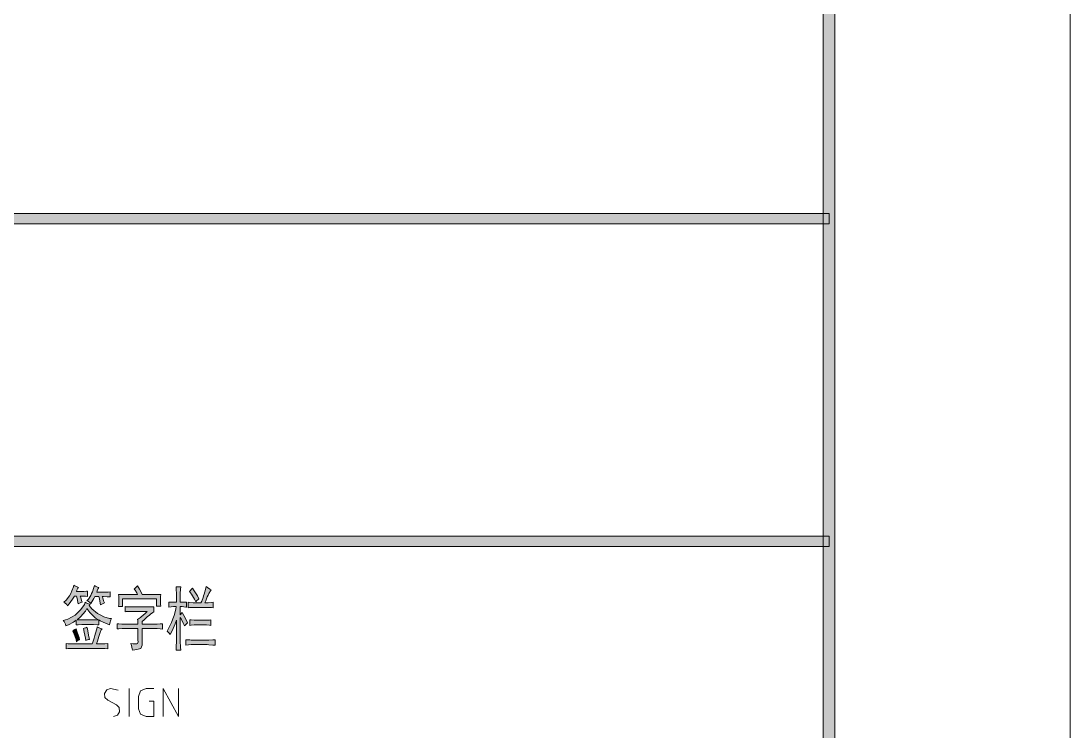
# Model space of a CAD drawing. Header units: millimetres. Extents: x 388 to 64525, y 87 to 607.
# Drawn here: x 64481.03 to 64524.56, y 427.87 to 457.34 of the extents above; entities that cross this region are included whole.
import ezdxf

# ---------------------------------------------------------------- set-up
doc = ezdxf.new("R2010")
doc.units = ezdxf.units.MM

msp = doc.modelspace()

# ---------------------------------------------------------------- hatches: boundary and pattern name
h = msp.add_hatch(color=0)
h.dxf.hatch_style = 2
h.paths.add_polyline_path([(64514.798, 319.942), (64514.314, 320.426), (64514.314, 596.98), (64514.798, 597.464)])
h = msp.add_hatch(color=0)
h.dxf.hatch_style = 2
h.paths.add_polyline_path([(64464.508, 448.918), (64464.508, 449.348), (64514.558, 449.348), (64514.558, 448.918)])
h = msp.add_hatch(color=0)
h.dxf.hatch_style = 2
h.paths.add_polyline_path([(64514.558, 435.955), (64514.558, 435.525), (64464.508, 435.525), (64464.508, 435.955)])
h = msp.add_hatch(color=0)
h.dxf.hatch_style = 2
h.paths.add_polyline_path([(64483.791, 433.461), (64483.709, 433.468), (64483.555, 433.475), (64483.487, 433.475), (64483.505, 433.411), (64483.544, 433.289), (64483.565, 433.224), (64483.512, 433.21), (64483.429, 433.171), (64483.393, 433.146), (64483.386, 433.214), (64483.358, 433.379), (64483.336, 433.475), (64483.243, 433.475), (64483.171, 433.35), (64483.032, 433.146), (64482.963, 433.067), (64482.931, 433.121), (64482.849, 433.199), (64482.802, 433.224), (64482.899, 433.303), (64483.046, 433.486), (64483.096, 433.586), (64483.143, 433.687), (64483.207, 433.855), (64483.225, 433.923), (64483.268, 433.902), (64483.365, 433.855), (64483.419, 433.834), (64483.39, 433.801), (64483.343, 433.715), (64483.325, 433.665), (64483.59, 433.665), (64483.641, 433.665), (64483.741, 433.672), (64483.791, 433.676)])
h = msp.add_hatch(color=0)
h.dxf.hatch_style = 2
h.paths.add_polyline_path([(64484.486, 433.192), (64484.443, 433.171), (64484.361, 433.124), (64484.325, 433.103), (64484.314, 433.185), (64484.282, 433.361), (64484.257, 433.45), (64484.096, 433.45), (64484.049, 433.371), (64483.967, 433.232), (64483.927, 433.171), (64483.888, 433.21), (64483.809, 433.264), (64483.766, 433.282), (64483.827, 433.35), (64483.92, 433.497), (64483.956, 433.576), (64483.992, 433.654), (64484.053, 433.823), (64484.078, 433.912), (64484.117, 433.884), (64484.207, 433.841), (64484.257, 433.823), (64484.232, 433.783), (64484.189, 433.687), (64484.171, 433.633), (64484.486, 433.633), (64484.526, 433.633), (64484.644, 433.637), (64484.723, 433.644), (64484.723, 433.439), (64484.608, 433.447), (64484.447, 433.45), (64484.4, 433.45), (64484.418, 433.4), (64484.458, 433.271)])
h = msp.add_hatch(color=0)
h.dxf.hatch_style = 2
h.paths.add_polyline_path([(64485.862, 433.902), (64485.941, 433.762), (64486.038, 433.579), (64486.056, 433.54), (64486.826, 433.54), (64486.819, 433.457), (64486.815, 433.328), (64486.815, 433.282), (64486.815, 433.242), (64486.819, 433.131), (64486.826, 433.056), (64486.654, 433.056), (64486.654, 433.361), (64485.246, 433.361), (64485.246, 433.045), (64485.077, 433.045), (64485.081, 433.124), (64485.085, 433.25), (64485.085, 433.293), (64485.085, 433.339), (64485.081, 433.461), (64485.077, 433.54), (64485.862, 433.54), (64485.833, 433.604), (64485.762, 433.715), (64485.719, 433.766), (64485.751, 433.794), (64485.823, 433.862)])
h = msp.add_hatch(color=0)
h.dxf.hatch_style = 2
h.paths.add_polyline_path([(64487.156, 433.224), (64487.209, 433.224), (64487.32, 433.221), (64487.374, 433.214), (64487.474, 433.214), (64487.474, 433.486), (64487.474, 433.568), (64487.471, 433.755), (64487.467, 433.855), (64487.654, 433.855), (64487.643, 433.766), (64487.636, 433.579), (64487.636, 433.486), (64487.636, 433.214), (64487.736, 433.214), (64487.772, 433.214), (64487.847, 433.221), (64487.89, 433.224), (64487.89, 433.013), (64487.872, 433.017), (64487.786, 433.027), (64487.722, 433.035), (64487.636, 433.035), (64487.636, 432.698), (64487.722, 432.787), (64487.779, 432.673), (64487.89, 432.465), (64487.94, 432.368), (64487.904, 432.336), (64487.843, 432.268), (64487.811, 432.236), (64487.761, 432.347), (64487.675, 432.522), (64487.636, 432.583), (64487.636, 431.716), (64487.636, 431.598), (64487.643, 431.358), (64487.654, 431.232), (64487.467, 431.232), (64487.471, 431.361), (64487.474, 431.605), (64487.474, 431.716), (64487.474, 432.472), (64487.428, 432.325), (64487.302, 432.028), (64487.22, 431.874), (64487.188, 431.92), (64487.12, 431.992), (64487.087, 432.021), (64487.148, 432.121), (64487.267, 432.372), (64487.324, 432.522), (64487.378, 432.673), (64487.449, 432.927), (64487.467, 433.035), (64487.356, 433.035), (64487.156, 433.013)])
h = msp.add_hatch(color=0)
h.dxf.hatch_style = 2
h.paths.add_polyline_path([(64488.918, 433.733), (64488.886, 433.694), (64488.822, 433.583), (64488.789, 433.515), (64488.757, 433.443), (64488.693, 433.282), (64488.657, 433.192), (64488.718, 433.192), (64488.793, 433.199), (64488.936, 433.21), (64489.004, 433.214), (64489.004, 432.988), (64488.936, 432.995), (64488.789, 433.002), (64488.707, 433.002), (64488.252, 433.002), (64488.166, 433.002), (64488.023, 432.995), (64487.965, 432.988), (64487.965, 433.214), (64488.023, 433.21), (64488.166, 433.199), (64488.252, 433.192), (64488.496, 433.192), (64488.528, 433.264), (64488.582, 433.411), (64488.607, 433.486), (64488.632, 433.558), (64488.689, 433.751), (64488.718, 433.869), (64488.761, 433.834), (64488.861, 433.766)])
h = msp.add_hatch(color=0)
h.dxf.hatch_style = 2
h.paths.add_polyline_path([(64488.141, 433.801), (64488.209, 433.697), (64488.345, 433.479), (64488.413, 433.361), (64488.377, 433.332), (64488.313, 433.271), (64488.277, 433.239), (64488.227, 433.343), (64488.101, 433.558), (64488.023, 433.665), (64488.048, 433.687), (64488.109, 433.755)])
h = msp.add_hatch(color=0)
h.paths.add_polyline_path([(64484.705, 432.279), (64484.54, 432.343), (64484.314, 432.443), (64484.257, 432.483), (64484.257, 432.279), (64484.182, 432.286), (64484.031, 432.289), (64483.96, 432.289), (64483.63, 432.289), (64483.555, 432.289), (64483.401, 432.286), (64483.318, 432.279), (64483.318, 432.472), (64483.204, 432.393), (64482.992, 432.275), (64482.895, 432.236), (64482.881, 432.304), (64482.82, 432.415), (64482.777, 432.461), (64482.971, 432.515), (64483.282, 432.687), (64483.401, 432.805), (64483.515, 432.92), (64483.662, 433.124), (64483.691, 433.214), (64483.734, 433.192), (64483.834, 433.153), (64483.891, 433.135), (64483.859, 433.081), (64483.967, 432.949), (64484.203, 432.752), (64484.336, 432.68), (64484.468, 432.608), (64484.694, 432.54), (64484.787, 432.54), (64484.751, 432.483), (64484.708, 432.354)])
h.paths.add_polyline_path([(64483.354, 432.494), (64483.419, 432.486), (64483.558, 432.483), (64483.63, 432.483), (64483.96, 432.483), (64484.031, 432.483), (64484.171, 432.486), (64484.239, 432.494), (64484.121, 432.562), (64483.881, 432.791), (64483.759, 432.956), (64483.698, 432.845), (64483.497, 432.612)])
h = msp.add_hatch(color=0)
h.dxf.hatch_style = 2
h.paths.add_polyline_path([(64486.536, 433.024), (64486.536, 432.82), (64486.503, 432.798), (64486.407, 432.726), (64486.342, 432.673), (64486.281, 432.623), (64486.134, 432.494), (64486.056, 432.415), (64486.056, 432.314), (64486.629, 432.314), (64486.672, 432.314), (64486.808, 432.318), (64486.901, 432.325), (64486.901, 432.099), (64486.808, 432.11), (64486.672, 432.121), (64486.629, 432.121), (64486.056, 432.121), (64486.056, 431.548), (64486.052, 431.437), (64485.998, 431.304), (64485.944, 431.29), (64485.894, 431.272), (64485.747, 431.243), (64485.651, 431.232), (64485.647, 431.29), (64485.615, 431.422), (64485.59, 431.501), (64485.687, 431.49), (64485.812, 431.487), (64485.837, 431.497), (64485.862, 431.505), (64485.884, 431.58), (64485.88, 431.648), (64485.88, 432.121), (64485.285, 432.121), (64485.221, 432.121), (64485.088, 432.117), (64485.024, 432.11), (64485.024, 432.325), (64485.088, 432.318), (64485.214, 432.314), (64485.278, 432.314), (64485.88, 432.314), (64485.88, 432.365), (64485.869, 432.461), (64485.862, 432.504), (64485.898, 432.526), (64485.984, 432.59), (64486.03, 432.63), (64486.077, 432.669), (64486.192, 432.769), (64486.26, 432.83), (64485.601, 432.83), (64485.525, 432.83), (64485.396, 432.827), (64485.346, 432.82), (64485.346, 433.035), (64485.396, 433.027), (64485.518, 433.024), (64485.59, 433.024)])
h = msp.add_hatch(color=0)
h.dxf.hatch_style = 2
h.paths.add_polyline_path([(64488.675, 432.472), (64488.732, 432.472), (64488.85, 432.476), (64488.911, 432.483), (64488.911, 432.257), (64488.85, 432.268), (64488.732, 432.279), (64488.675, 432.279), (64488.277, 432.279), (64488.213, 432.279), (64488.091, 432.268), (64488.033, 432.257), (64488.033, 432.483), (64488.091, 432.483), (64488.213, 432.476), (64488.277, 432.472)])
h = msp.add_hatch(color=0)
h.dxf.hatch_style = 2
h.paths.add_polyline_path([(64483.207, 431.3), (64483.135, 431.3), (64482.985, 431.293), (64482.906, 431.29), (64482.906, 431.501), (64482.989, 431.497), (64483.135, 431.49), (64483.2, 431.49), (64483.985, 431.49), (64484.01, 431.558), (64484.067, 431.727), (64484.096, 431.831), (64484.124, 431.931), (64484.171, 432.117), (64484.189, 432.2), (64484.235, 432.171), (64484.336, 432.128), (64484.393, 432.11), (64484.361, 432.078), (64484.307, 431.963), (64484.282, 431.881), (64484.257, 431.798), (64484.196, 431.605), (64484.164, 431.49), (64484.278, 431.49), (64484.511, 431.497), (64484.63, 431.501), (64484.63, 431.29), (64484.511, 431.293), (64484.332, 431.3), (64484.275, 431.3)])
h = msp.add_hatch(color=0)
h.dxf.hatch_style = 2
h.paths.add_polyline_path([(64483.311, 432.11), (64483.365, 431.974), (64483.44, 431.752), (64483.462, 431.659), (64483.429, 431.648), (64483.361, 431.609), (64483.325, 431.58), (64483.311, 431.673), (64483.236, 431.892), (64483.175, 432.021), (64483.196, 432.039), (64483.264, 432.082)])
h = msp.add_hatch(color=0)
h.dxf.hatch_style = 2
h.paths.add_polyline_path([(64483.716, 431.626), (64483.702, 431.727), (64483.651, 431.981), (64483.616, 432.132), (64483.648, 432.139), (64483.723, 432.16), (64483.766, 432.178), (64483.784, 432.11), (64483.834, 431.856), (64483.866, 431.673), (64483.827, 431.666), (64483.748, 431.644)])
h = msp.add_hatch(color=0)
h.dxf.hatch_style = 2
h.paths.add_polyline_path([(64488.75, 431.648), (64488.822, 431.648), (64488.99, 431.655), (64489.09, 431.659), (64489.09, 431.437), (64488.99, 431.44), (64488.822, 431.451), (64488.75, 431.458), (64488.091, 431.458), (64487.872, 431.437), (64487.872, 431.659), (64487.926, 431.659), (64488.037, 431.655), (64488.091, 431.648)])

# ---------------------------------------------------------------- linework, layer by layer
at = {"color": 0, "lineweight": 0}
for points in [[(64103.998, 310.182), (64103.998, 607.224), (64524.558, 607.224), (64524.558, 310.182)], [(64514.798, 319.942), (64514.314, 320.426), (64514.314, 596.98), (64514.798, 597.464)], [(64464.508, 448.918), (64464.508, 449.348), (64514.558, 449.348), (64514.558, 448.918)], [(64514.558, 435.955), (64514.558, 435.525), (64464.508, 435.525), (64464.508, 435.955)], [(64483.791, 433.461), (64483.709, 433.468), (64483.555, 433.475), (64483.487, 433.475), (64483.505, 433.411), (64483.544, 433.289), (64483.565, 433.224), (64483.512, 433.21), (64483.429, 433.171), (64483.393, 433.146), (64483.386, 433.214), (64483.358, 433.379), (64483.336, 433.475), (64483.243, 433.475), (64483.171, 433.35), (64483.032, 433.146), (64482.963, 433.067), (64482.931, 433.121), (64482.849, 433.199), (64482.802, 433.224), (64482.899, 433.303), (64483.046, 433.486), (64483.096, 433.586), (64483.143, 433.687), (64483.207, 433.855), (64483.225, 433.923), (64483.268, 433.902), (64483.365, 433.855), (64483.419, 433.834), (64483.39, 433.801), (64483.343, 433.715), (64483.325, 433.665), (64483.59, 433.665), (64483.641, 433.665), (64483.741, 433.672), (64483.791, 433.676)], [(64484.486, 433.192), (64484.443, 433.171), (64484.361, 433.124), (64484.325, 433.103), (64484.314, 433.185), (64484.282, 433.361), (64484.257, 433.45), (64484.096, 433.45), (64484.049, 433.371), (64483.967, 433.232), (64483.927, 433.171), (64483.888, 433.21), (64483.809, 433.264), (64483.766, 433.282), (64483.827, 433.35), (64483.92, 433.497), (64483.956, 433.576), (64483.992, 433.654), (64484.053, 433.823), (64484.078, 433.912), (64484.117, 433.884), (64484.207, 433.841), (64484.257, 433.823), (64484.232, 433.783), (64484.189, 433.687), (64484.171, 433.633), (64484.486, 433.633), (64484.526, 433.633), (64484.644, 433.637), (64484.723, 433.644), (64484.723, 433.439), (64484.608, 433.447), (64484.447, 433.45), (64484.4, 433.45), (64484.418, 433.4), (64484.458, 433.271)], [(64485.862, 433.902), (64485.941, 433.762), (64486.038, 433.579), (64486.056, 433.54), (64486.826, 433.54), (64486.819, 433.457), (64486.815, 433.328), (64486.815, 433.282), (64486.815, 433.242), (64486.819, 433.131), (64486.826, 433.056), (64486.654, 433.056), (64486.654, 433.361), (64485.246, 433.361), (64485.246, 433.045), (64485.077, 433.045), (64485.081, 433.124), (64485.085, 433.25), (64485.085, 433.293), (64485.085, 433.339), (64485.081, 433.461), (64485.077, 433.54), (64485.862, 433.54), (64485.833, 433.604), (64485.762, 433.715), (64485.719, 433.766), (64485.751, 433.794), (64485.823, 433.862)], [(64487.156, 433.224), (64487.209, 433.224), (64487.32, 433.221), (64487.374, 433.214), (64487.474, 433.214), (64487.474, 433.486), (64487.474, 433.568), (64487.471, 433.755), (64487.467, 433.855), (64487.654, 433.855), (64487.643, 433.766), (64487.636, 433.579), (64487.636, 433.486), (64487.636, 433.214), (64487.736, 433.214), (64487.772, 433.214), (64487.847, 433.221), (64487.89, 433.224), (64487.89, 433.013), (64487.872, 433.017), (64487.786, 433.027), (64487.722, 433.035), (64487.636, 433.035), (64487.636, 432.698), (64487.722, 432.787), (64487.779, 432.673), (64487.89, 432.465), (64487.94, 432.368), (64487.904, 432.336), (64487.843, 432.268), (64487.811, 432.236), (64487.761, 432.347), (64487.675, 432.522), (64487.636, 432.583), (64487.636, 431.716), (64487.636, 431.598), (64487.643, 431.358), (64487.654, 431.232), (64487.467, 431.232), (64487.471, 431.361), (64487.474, 431.605), (64487.474, 431.716), (64487.474, 432.472), (64487.428, 432.325), (64487.302, 432.028), (64487.22, 431.874), (64487.188, 431.92), (64487.12, 431.992), (64487.087, 432.021), (64487.148, 432.121), (64487.267, 432.372), (64487.324, 432.522), (64487.378, 432.673), (64487.449, 432.927), (64487.467, 433.035), (64487.356, 433.035), (64487.156, 433.013)], [(64488.918, 433.733), (64488.886, 433.694), (64488.822, 433.583), (64488.789, 433.515), (64488.757, 433.443), (64488.693, 433.282), (64488.657, 433.192), (64488.718, 433.192), (64488.793, 433.199), (64488.936, 433.21), (64489.004, 433.214), (64489.004, 432.988), (64488.936, 432.995), (64488.789, 433.002), (64488.707, 433.002), (64488.252, 433.002), (64488.166, 433.002), (64488.023, 432.995), (64487.965, 432.988), (64487.965, 433.214), (64488.023, 433.21), (64488.166, 433.199), (64488.252, 433.192), (64488.496, 433.192), (64488.528, 433.264), (64488.582, 433.411), (64488.607, 433.486), (64488.632, 433.558), (64488.689, 433.751), (64488.718, 433.869), (64488.761, 433.834), (64488.861, 433.766)], [(64488.141, 433.801), (64488.209, 433.697), (64488.345, 433.479), (64488.413, 433.361), (64488.377, 433.332), (64488.313, 433.271), (64488.277, 433.239), (64488.227, 433.343), (64488.101, 433.558), (64488.023, 433.665), (64488.048, 433.687), (64488.109, 433.755)], [(64484.705, 432.279), (64484.54, 432.343), (64484.314, 432.443), (64484.257, 432.483), (64484.257, 432.279), (64484.182, 432.286), (64484.031, 432.289), (64483.96, 432.289), (64483.63, 432.289), (64483.555, 432.289), (64483.401, 432.286), (64483.318, 432.279), (64483.318, 432.472), (64483.204, 432.393), (64482.992, 432.275), (64482.895, 432.236), (64482.881, 432.304), (64482.82, 432.415), (64482.777, 432.461), (64482.971, 432.515), (64483.282, 432.687), (64483.401, 432.805), (64483.515, 432.92), (64483.662, 433.124), (64483.691, 433.214), (64483.734, 433.192), (64483.834, 433.153), (64483.891, 433.135), (64483.859, 433.081), (64483.967, 432.949), (64484.203, 432.752), (64484.336, 432.68), (64484.468, 432.608), (64484.694, 432.54), (64484.787, 432.54), (64484.751, 432.483), (64484.708, 432.354)], [(64483.354, 432.494), (64483.419, 432.486), (64483.558, 432.483), (64483.63, 432.483), (64483.96, 432.483), (64484.031, 432.483), (64484.171, 432.486), (64484.239, 432.494), (64484.121, 432.562), (64483.881, 432.791), (64483.759, 432.956), (64483.698, 432.845), (64483.497, 432.612)], [(64486.536, 433.024), (64486.536, 432.82), (64486.503, 432.798), (64486.407, 432.726), (64486.342, 432.673), (64486.281, 432.623), (64486.134, 432.494), (64486.056, 432.415), (64486.056, 432.314), (64486.629, 432.314), (64486.672, 432.314), (64486.808, 432.318), (64486.901, 432.325), (64486.901, 432.099), (64486.808, 432.11), (64486.672, 432.121), (64486.629, 432.121), (64486.056, 432.121), (64486.056, 431.548), (64486.052, 431.437), (64485.998, 431.304), (64485.944, 431.29), (64485.894, 431.272), (64485.747, 431.243), (64485.651, 431.232), (64485.647, 431.29), (64485.615, 431.422), (64485.59, 431.501), (64485.687, 431.49), (64485.812, 431.487), (64485.837, 431.497), (64485.862, 431.505), (64485.884, 431.58), (64485.88, 431.648), (64485.88, 432.121), (64485.285, 432.121), (64485.221, 432.121), (64485.088, 432.117), (64485.024, 432.11), (64485.024, 432.325), (64485.088, 432.318), (64485.214, 432.314), (64485.278, 432.314), (64485.88, 432.314), (64485.88, 432.365), (64485.869, 432.461), (64485.862, 432.504), (64485.898, 432.526), (64485.984, 432.59), (64486.03, 432.63), (64486.077, 432.669), (64486.192, 432.769), (64486.26, 432.83), (64485.601, 432.83), (64485.525, 432.83), (64485.396, 432.827), (64485.346, 432.82), (64485.346, 433.035), (64485.396, 433.027), (64485.518, 433.024), (64485.59, 433.024)], [(64488.675, 432.472), (64488.732, 432.472), (64488.85, 432.476), (64488.911, 432.483), (64488.911, 432.257), (64488.85, 432.268), (64488.732, 432.279), (64488.675, 432.279), (64488.277, 432.279), (64488.213, 432.279), (64488.091, 432.268), (64488.033, 432.257), (64488.033, 432.483), (64488.091, 432.483), (64488.213, 432.476), (64488.277, 432.472)], [(64483.207, 431.3), (64483.135, 431.3), (64482.985, 431.293), (64482.906, 431.29), (64482.906, 431.501), (64482.989, 431.497), (64483.135, 431.49), (64483.2, 431.49), (64483.985, 431.49), (64484.01, 431.558), (64484.067, 431.727), (64484.096, 431.831), (64484.124, 431.931), (64484.171, 432.117), (64484.189, 432.2), (64484.235, 432.171), (64484.336, 432.128), (64484.393, 432.11), (64484.361, 432.078), (64484.307, 431.963), (64484.282, 431.881), (64484.257, 431.798), (64484.196, 431.605), (64484.164, 431.49), (64484.278, 431.49), (64484.511, 431.497), (64484.63, 431.501), (64484.63, 431.29), (64484.511, 431.293), (64484.332, 431.3), (64484.275, 431.3)], [(64483.311, 432.11), (64483.365, 431.974), (64483.44, 431.752), (64483.462, 431.659), (64483.429, 431.648), (64483.361, 431.609), (64483.325, 431.58), (64483.311, 431.673), (64483.236, 431.892), (64483.175, 432.021), (64483.196, 432.039), (64483.264, 432.082)], [(64483.716, 431.626), (64483.702, 431.727), (64483.651, 431.981), (64483.616, 432.132), (64483.648, 432.139), (64483.723, 432.16), (64483.766, 432.178), (64483.784, 432.11), (64483.834, 431.856), (64483.866, 431.673), (64483.827, 431.666), (64483.748, 431.644)], [(64488.75, 431.648), (64488.822, 431.648), (64488.99, 431.655), (64489.09, 431.659), (64489.09, 431.437), (64488.99, 431.44), (64488.822, 431.451), (64488.75, 431.458), (64488.091, 431.458), (64487.872, 431.437), (64487.872, 431.659), (64487.926, 431.659), (64488.037, 431.655), (64488.091, 431.648)]]:
    msp.add_lwpolyline(points, close=True, dxfattribs=at)
for points in [[(64485.063, 429.57), (64484.741, 429.634), (64484.583, 429.577), (64484.49, 429.434), (64484.508, 429.269), (64484.626, 429.147)], [(64485.063, 429.57), (64484.741, 429.634), (64484.583, 429.577), (64484.49, 429.434), (64484.508, 429.269), (64484.626, 429.147)], [(64485.063, 429.57), (64484.741, 429.634), (64484.583, 429.577), (64484.49, 429.434), (64484.508, 429.269), (64484.626, 429.147)], [(64485.511, 428.477), (64485.511, 429.634)], [(64485.511, 428.477), (64485.511, 429.634)], [(64485.511, 428.477), (64485.511, 429.634)], [(64486.22, 429.634), (64485.991, 429.541), (64485.898, 429.312)], [(64486.22, 429.634), (64485.991, 429.541), (64485.898, 429.312)], [(64486.22, 429.634), (64485.991, 429.541), (64485.898, 429.312)], [(64485.898, 428.8), (64485.898, 429.312)], [(64485.898, 428.8), (64485.898, 429.312)], [(64485.898, 428.8), (64485.898, 429.312)], [(64486.22, 429.634), (64486.539, 429.634)], [(64486.22, 429.634), (64486.539, 429.634)], [(64486.22, 429.634), (64486.539, 429.634)], [(64486.926, 428.477), (64486.926, 429.634), (64487.568, 428.477), (64487.568, 429.634)], [(64486.926, 428.477), (64486.926, 429.634), (64487.568, 428.477), (64487.568, 429.634)], [(64486.926, 428.477), (64486.926, 429.634), (64487.568, 428.477), (64487.568, 429.634)], [(64484.626, 429.147), (64484.984, 428.964)], [(64484.626, 429.147), (64484.984, 428.964)], [(64484.626, 429.147), (64484.984, 428.964)], [(64484.87, 428.477), (64485.031, 428.534), (64485.12, 428.674), (64485.102, 428.843), (64484.984, 428.964)], [(64484.87, 428.477), (64485.031, 428.534), (64485.12, 428.674), (64485.102, 428.843), (64484.984, 428.964)], [(64484.87, 428.477), (64485.031, 428.534), (64485.12, 428.674), (64485.102, 428.843), (64484.984, 428.964)], [(64485.898, 428.8), (64485.991, 428.57), (64486.22, 428.477)], [(64485.898, 428.8), (64485.991, 428.57), (64486.22, 428.477)], [(64485.898, 428.8), (64485.991, 428.57), (64486.22, 428.477)], [(64486.349, 429.118), (64486.539, 429.118), (64486.539, 428.477), (64486.22, 428.477)], [(64486.349, 429.118), (64486.539, 429.118), (64486.539, 428.477), (64486.22, 428.477)], [(64486.349, 429.118), (64486.539, 429.118), (64486.539, 428.477), (64486.22, 428.477)]]:
    msp.add_lwpolyline(points, dxfattribs=at)

doc.saveas('drawing.dxf')
